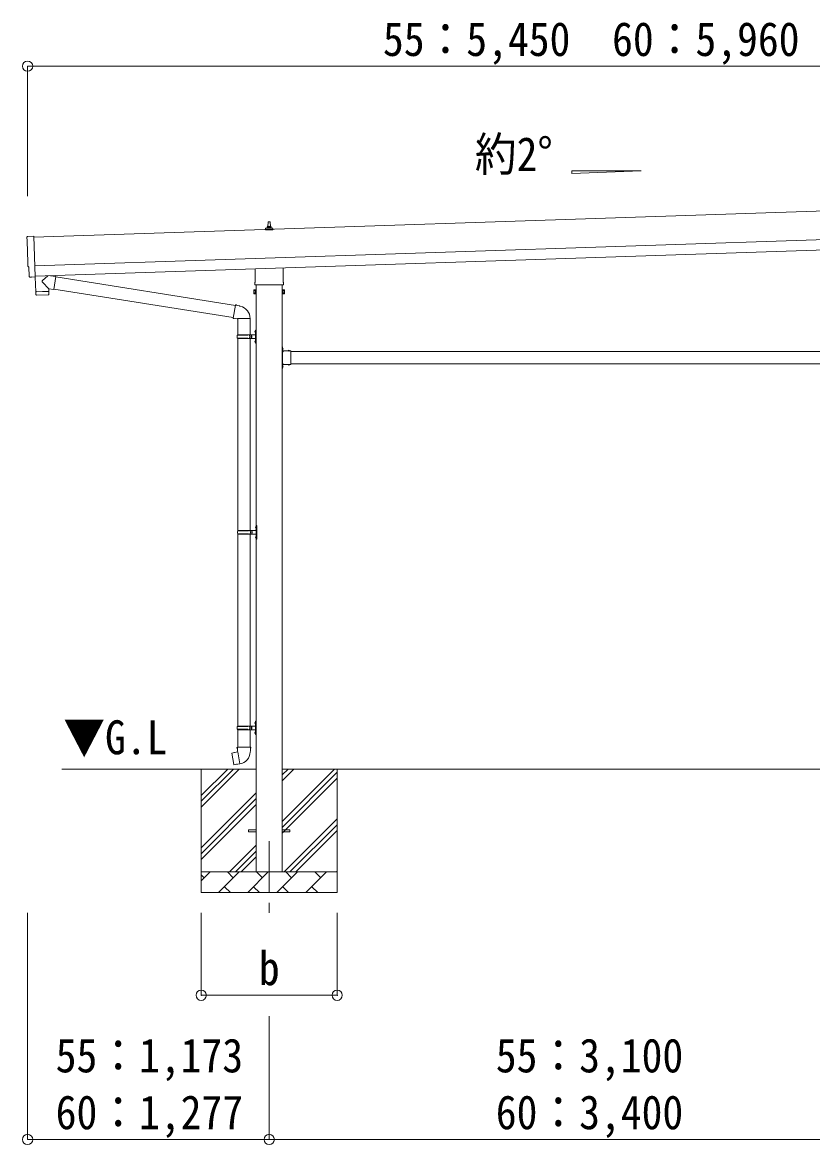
# Model space of a CAD drawing. Units: millimetres at full size, sheet at 1:50; details may follow other scales. Extents: x -14053 to 14053, y -9700 to 9700.
# Drawn here: x -72 to 3758, y -3671 to 1780 of the extents above; entities that cross this region are included whole.
import ezdxf
from ezdxf.enums import TextEntityAlignment as Align

# ---------------------------------------------------------------- set-up
doc = ezdxf.new("R2010")
doc.units = ezdxf.units.MM
doc.header["$LTSCALE"] = 50
doc.header["$PDMODE"] = 32
doc.header["$PDSIZE"] = 50
doc.linetypes.add('CHAIN1', pattern=[8, 5, -1, 1, -1])
doc.linetypes.add('USER3', pattern=[4, 3, -1])
for name, color, linetype, lineweight in [('0-1_Defpoints', 7, 'CHAIN1', 9), ('0-2_TEXT1', 4, 'Continuous', 9), ('0-3_OTH_LINE', 7, 'Continuous', 9), ('0-7_TABLE1', 7, 'Continuous', 9), ('0-8_DIM1', 6, 'Continuous', 9), ('0-9_FRAME', 7, 'Continuous', 9)]:
    doc.layers.add(name, color=color, linetype=linetype, lineweight=lineweight)
doc.styles.add('ＭＳ ゴシック', font='')
doc.styles.get('ＭＳ ゴシック').set_extended_font_data('MS Gothic')

msp = doc.modelspace()

# ---------------------------------------------------------------- linework, layer by layer
at = {"layer": '0-1_Defpoints'}
msp.add_line((1125.45, -2196.82), (1125.45, -2545.82), dxfattribs=at)
at = {"layer": '0-2_TEXT1'}
for p, q in [((5366.82, 916.26), (-16.19, 736.82)), ((-11.53, 596.9), (5371.48, 776.33)), ((1107.2, 771.94), (1107.2, 779.65)), ((1143.7, 771.94), (1107.2, 771.94)), ((1107.59, 780.44), (1143.32, 780.44)), ((1107.97, 780.62), (1114.69, 782.25)), ((1115.07, 782.44), (1135.84, 782.44)), ((1115.45, 783.22), (1115.45, 787.44)), ((1116.45, 787.44), (1134.45, 787.44)), ((1119.45, 787.44), (1120.18, 810.96)), ((1121.18, 811.94), (1129.73, 811.94)), ((1130.73, 810.96), (1131.45, 787.44)), ((1135.45, 783.22), (1135.45, 787.44)), ((1142.94, 780.62), (1136.22, 782.25)), ((1143.7, 771.94), (1143.7, 779.65)), ((-47.86, 739.2), (-16.36, 741.91)), ((-16.36, 741.91), (-9.77, 544.16)), ((-9.86, 546.93), (5373.15, 726.36)), ((-40.79, 592.54), (-41.39, 592.52)), ((-39.22, 545.53), (-40.79, 592.54)), ((1057.15, 517.95), (1057.15, 582.5)), ((1193.75, 587.05), (1193.75, 517.95)), ((-29.36, 542.51), (-36.28, 542.64)), ((-28.62, 542.81), (-27.98, 543.46)), ((-27.98, 543.46), (-9.74, 543.16)), ((1055.45, 509.18), (1055.45, 514.68)), ((1193.39, 505.68), (1057.52, 505.68)), ((1062.95, 505.68), (1062.95, -2346.82)), ((1187.95, 505.68), (1187.95, -2346.82)), ((1195.45, 514.68), (1195.45, 509.18)), ((1051.45, 479.68), (1052.21, 480.99)), ((1051.45, 479.68), (1051.45, 462.68)), ((1051.45, 462.68), (1052.21, 461.36)), ((1058.45, 480.99), (1052.21, 480.99)), ((1058.45, 476.08), (1052.21, 476.08)), ((1058.45, 466.27), (1052.21, 466.27)), ((1058.45, 461.36), (1052.21, 461.36)), ((1058.45, 461.36), (1058.45, 480.99)), ((1058.45, 480.38), (1060.95, 480.38)), ((1060.95, 461.98), (1058.45, 461.98)), ((1060.95, 481.68), (1062.95, 481.68)), ((1060.95, 460.68), (1060.95, 481.68)), ((1062.95, 460.68), (1060.95, 460.68)), ((1062.95, 481.68), (1062.95, 460.68)), ((1189.95, 481.68), (1187.95, 481.68)), ((1187.95, 460.68), (1189.95, 460.68)), ((1189.95, 460.68), (1189.95, 481.68)), ((1192.45, 480.38), (1189.95, 480.38)), ((1189.95, 461.98), (1192.45, 461.98)), ((1192.45, 480.99), (1198.69, 480.99)), ((1192.45, 461.36), (1192.45, 480.99)), ((1192.45, 476.08), (1198.69, 476.08)), ((1192.45, 466.27), (1198.69, 466.27)), ((1192.45, 461.36), (1198.69, 461.36)), ((1199.45, 479.68), (1198.69, 480.99)), ((1199.45, 462.68), (1198.69, 461.36)), ((1199.45, 479.68), (1199.45, 462.68)), ((1189.95, 204.18), (1187.95, 204.18)), ((1187.95, 197.18), (1189.95, 197.18)), ((1187.95, 191.18), (1189.95, 191.18)), ((1188.45, 181.18), (1188.45, 121.18)), ((1193.95, 181.18), (1188.45, 181.18)), ((1189.95, 204.18), (1189.95, 184.18)), ((1190.46, 200.08), (1189.95, 200.08)), ((1190.46, 188.28), (1189.95, 188.28)), ((1229.95, 184.18), (1189.95, 184.18)), ((1193.95, 182.18), (1189.95, 182.18)), ((1189.95, 180.18), (1193.95, 180.18)), ((1189.95, 180.18), (1189.95, 122.18)), ((1190.46, 200.08), (1190.46, 188.28)), ((1193.95, 180.18), (1193.95, 182.18)), ((1215.05, 184.68), (1215.05, 184.18)), ((1226.85, 184.68), (1215.05, 184.68)), ((1226.85, 184.68), (1226.85, 184.18)), ((1229.95, 184.18), (1229.95, 118.18)), ((1229.95, 181.18), (4120.95, 181.18)), ((1187.95, 111.18), (1189.95, 111.18)), ((1193.95, 121.18), (1188.45, 121.18)), ((1189.95, 122.18), (1193.95, 122.18)), ((1189.95, 120.18), (1193.95, 120.18)), ((1229.95, 118.18), (1189.95, 118.18)), ((1189.95, 118.18), (1189.95, 98.18)), ((1190.46, 114.08), (1189.95, 114.08)), ((1190.46, 114.08), (1190.46, 102.28)), ((1193.95, 122.18), (1193.95, 120.18)), ((1215.05, 117.67), (1215.05, 118.18)), ((1226.85, 117.67), (1215.05, 117.67)), ((1226.85, 117.67), (1226.85, 118.18)), ((1229.95, 121.18), (4120.95, 121.18)), ((1187.95, 105.18), (1189.95, 105.18)), ((1189.95, 98.18), (1187.95, 98.18)), ((1190.46, 102.28), (1189.95, 102.28)), ((1025.45, -2151.32), (1025.45, -2142.32)), ((1025.45, -2142.32), (1062.95, -2142.32)), ((1025.45, -2151.32), (1062.95, -2151.32)), ((1187.95, -2142.32), (1225.45, -2142.32)), ((1187.95, -2151.32), (1225.45, -2151.32)), ((1225.45, -2151.32), (1225.45, -2142.32))]:
    msp.add_line(p, q, dxfattribs=at)
at = {"layer": '0-2_TEXT1', "linetype": 'USER3'}
for p, q in [((1189.79, 195.32), (1189.18, 194.18)), ((1189.79, 193.03), (1189.18, 194.18)), ((1192.57, 196.68), (1189.79, 195.32)), ((1192.57, 191.68), (1189.79, 193.03)), ((1218.45, 186.79), (1219.81, 184.01)), ((1219.81, 184.01), (1220.95, 183.4)), ((1222.1, 184.01), (1220.95, 183.4)), ((1223.45, 186.79), (1222.1, 184.01)), ((1189.79, 109.32), (1189.18, 108.18)), ((1192.57, 110.68), (1189.79, 109.32)), ((1218.45, 115.56), (1219.81, 118.34)), ((1219.81, 118.34), (1220.95, 118.95)), ((1222.1, 118.34), (1220.95, 118.95)), ((1223.45, 115.56), (1222.1, 118.34)), ((1189.79, 107.03), (1189.18, 108.18)), ((1192.57, 105.68), (1189.79, 107.03))]:
    msp.add_line(p, q, dxfattribs=at)
at = {"layer": '0-2_TEXT1'}
for centre, radius, start, end in [((1108.2, 779.65), 1, 103.62699, 180), ((1114.45, 783.22), 1, 283.62699, 0), ((1119.54, 786.8), 4.13, 90, 171.17633), ((1116.45, 786.44), 1, 90, 180), ((1121.18, 810.94), 1, 90, 178.60509), ((1128.79, 787.44), 4.83, 133.60282, 180), ((1122.12, 787.44), 4.83, 0, 46.39718), ((1129.73, 810.94), 1, 1.39491, 90), ((1131.37, 786.8), 4.13, 8.82367, 90), ((1134.45, 786.44), 1, 0, 90), ((1136.45, 783.22), 1, 180, 256.37301), ((1142.7, 779.65), 1, 0, 76.37301), ((1059.45, 514.68), 4, 125.09963, 180), ((1059.45, 509.18), 4, 180, 194.47751), ((1059.45, 509.18), 4, 194.47751, 241.04498), ((1191.45, 509.18), 4, 298.95502, 345.52249), ((1191.45, 514.68), 4, 0, 54.90037), ((1191.45, 509.18), 4, 345.52249, 0), ((1055.8, 478.54), 4.34, 145.61575, 214.38425), ((1067.69, 471.18), 16.24, 162.41205, 197.58795), ((1055.8, 463.81), 4.34, 145.61575, 214.38425), ((1183.21, 471.18), 16.24, 342.41205, 17.58795), ((1195.11, 478.54), 4.34, 325.61575, 34.38425), ((1195.11, 463.81), 4.34, 325.61575, 34.38425), ((1189.95, 184.18), 2, 180, 270), ((1184.72, 194.18), 8.23, 314.2189, 45.7811), ((1220.95, 178.94), 8.23, 44.2189, 135.7811), ((1189.95, 118.18), 2, 90, 180), ((1184.72, 108.18), 8.23, 314.2189, 45.7811), ((1220.95, 123.41), 8.23, 224.2189, 315.7811)]:
    msp.add_arc(centre, radius, start, end, dxfattribs=at)
for centre, major_axis, ratio, start_param, end_param in [((-47.6, 736.22), (-3, -0.1), 0.99863, 4.7647489, 6.2979817), ((-4808.47, 507.05), (4760.73, 158.69), 0.99863, 6.2686928, 6.2979817), ((-41.54, 596.91), (-4.4, -0.15), 0.99863, 6.2686928, 7.8539816), ((-36.22, 545.64), (-2.11, -2.14), 0.9974, 5.5252311, 7.0411395), ((-29.34, 543.51), (-0.704, -0.714), 0.9974, 0.7579542, 1.5707963)]:
    msp.add_ellipse(centre, major_axis=major_axis, ratio=ratio, start_param=start_param, end_param=end_param, dxfattribs=at)
at = {"layer": '0-3_OTH_LINE'}
for p, q in [((1062.95, -1846.82), (118.79, -1846.82)), ((795.45, -1975.31), (923.94, -1846.82)), ((795.45, -2003.59), (952.22, -1846.82)), ((795.45, -2031.88), (980.5, -1846.82)), ((795.45, -1846.82), (795.45, -2446.82)), ((1187.95, -1875.65), (1216.78, -1846.82)), ((1187.95, -1903.93), (1245.06, -1846.82)), ((1187.95, -2101.92), (1443.05, -1846.82)), ((4162.95, -1846.82), (1187.95, -1846.82)), ((1455.45, -1846.82), (1455.45, -2446.82)), ((1187.95, -2130.21), (1455.45, -1862.71)), ((1187.95, -2158.49), (1455.45, -1890.99)), ((795.45, -2229.87), (1062.95, -1962.37)), ((795.45, -2258.15), (1062.95, -1990.65)), ((795.45, -2286.43), (1062.95, -2018.93)), ((1197.61, -2346.82), (1455.45, -2088.98)), ((1225.9, -2346.82), (1455.45, -2117.27)), ((1254.18, -2346.82), (1455.45, -2145.55)), ((933.05, -2346.82), (1062.95, -2216.92)), ((961.34, -2346.82), (1062.95, -2245.21)), ((989.62, -2346.82), (1062.95, -2273.49)), ((1452.17, -2346.82), (1455.45, -2343.54)), ((795.45, -2389.72), (838.35, -2346.82)), ((795.45, -2346.82), (1455.45, -2346.82)), ((809.79, -2375.38), (795.45, -2361.04)), ((879.77, -2446.82), (979.77, -2346.82)), ((951.22, -2375.38), (922.66, -2346.82)), ((1021.19, -2446.82), (1121.19, -2346.82)), ((1092.64, -2375.38), (1064.08, -2346.82)), ((1162.61, -2446.82), (1262.61, -2346.82)), ((1234.06, -2375.38), (1205.5, -2346.82)), ((1304.03, -2446.82), (1404.03, -2346.82)), ((1375.48, -2375.38), (1346.93, -2346.82)), ((1455.45, -2446.82), (795.45, -2446.82)), ((908.32, -2418.27), (936.88, -2446.82)), ((1049.74, -2418.27), (1078.3, -2446.82)), ((1191.16, -2418.27), (1219.72, -2446.82)), ((1332.59, -2418.27), (1361.14, -2446.82))]:
    msp.add_line(p, q, dxfattribs=at)
at = {"layer": '0-7_TABLE1', "color": 4}
msp.add_lwpolyline([(2930.82, 1058.36), (2594.82, 1045.94), (2594.82, 1058.36)], close=True, dxfattribs=at)
at = {"layer": '0-8_DIM1'}
for p, q in [((-47.19, 1567.29), (5402.48, 1567.29)), ((-47.19, 1567.29), (-47.19, 935.9)), ((-47.19, -3645.82), (-47.19, -2545.82)), ((795.45, -2945.82), (795.45, -2545.82)), ((1455.45, -2945.82), (1455.45, -2545.82)), ((795.45, -2945.82), (1455.45, -2945.82)), ((1125.45, -3645.82), (1125.45, -3047.82)), ((1125.45, -3645.82), (-47.19, -3645.82)), ((1125.45, -3645.82), (4225.45, -3645.82))]:
    msp.add_line(p, q, dxfattribs=at)
for p in [(-47.19, 1567.29), (795.45, -2945.82), (1455.45, -2945.82), (-47.19, -3645.82), (1125.45, -3645.82)]:
    msp.add_point(p, dxfattribs=at)
at = {"layer": '0-9_FRAME'}
for p, q in [((51.56, 548.98), (24.34, 525.94)), ((89.25, 545.68), (63.33, 549.37)), ((89.25, 545.68), (80.28, 482.62)), ((-10.14, 543.17), (-7.76, 471.96)), ((-9.77, 544.16), (-9.74, 543.16)), ((55.8, 486.1), (24.31, 518.61)), ((89.48, 543.78), (961.58, 404.93)), ((-7.76, 471.96), (56.2, 474.09)), ((56.24, 473.09), (-7.73, 470.96)), ((-7.73, 470.96), (-7.07, 457.92)), ((53.54, 456.99), (-3.97, 455.07)), ((-3.26, 472.11), (-3.21, 471.11)), ((51.7, 473.94), (51.72, 472.94)), ((55.8, 486.1), (56.2, 474.09)), ((55.8, 486.1), (80.28, 482.62)), ((56.44, 460.04), (56.24, 473.09)), ((80.05, 484.52), (951.16, 345.83)), ((961.9, 406.74), (950.84, 344.01)), ((961.9, 406.74), (981.54, 402.93)), ((966.61, 408.1), (967.03, 405.75)), ((981.54, 402.93), (983.23, 401.3)), ((983.23, 401.3), (985.34, 400.85)), ((950.84, 344.01), (970.6, 340.88)), ((950.84, 344.01), (951.24, 341.76)), ((951.24, 341.76), (954.8, 341.13)), ((954.8, 341.13), (956, 343.2)), ((970.6, 340.88), (972.8, 341.87)), ((1033.1, 341.47), (971.92, 341.47)), ((972.95, 341.47), (972.95, 262.18)), ((1032.95, 341.47), (1032.95, 262.18)), ((1056.65, 279.32), (1058.7, 278.33)), ((1056.65, 275.03), (1058.7, 276.03)), ((1057.92, 281.33), (1057.92, 273.03)), ((1057.92, 281.33), (1058.55, 281.33)), ((1057.92, 273.03), (1058.55, 273.03)), ((1058.55, 281.33), (1058.95, 280.93)), ((1058.55, 281.33), (1058.55, 273.03)), ((1058.55, 273.03), (1058.95, 273.43)), ((1058.7, 278.33), (1059.31, 277.18)), ((1058.7, 276.03), (1059.31, 277.18)), ((1058.95, 285.18), (1061.95, 286.68)), ((1058.95, 285.18), (1058.95, 221.18)), ((1061.95, 286.68), (1062.95, 286.68)), ((1061.95, 286.68), (1061.95, 219.68)), ((1062.95, 286.68), (1062.95, 219.68)), ((969.95, 260.18), (1020.29, 260.18)), ((969.95, 246.18), (1020.29, 246.18)), ((970.95, 262.18), (970.95, 260.18)), ((970.95, 262.18), (1056.95, 262.18)), ((970.95, 244.18), (970.95, 246.18)), ((970.95, 244.18), (1056.95, 244.18)), ((972.95, 244.18), (972.95, -687.82)), ((1029.95, 262.18), (1029.95, 257.68)), ((1029.95, 248.68), (1031.95, 248.68)), ((1029.95, 244.18), (1029.95, 248.68)), ((1032.95, 244.18), (1032.95, -687.82)), ((1037.95, 262.18), (1037.95, 244.18)), ((1037.95, 248.68), (1040.95, 248.68)), ((1056.65, 231.32), (1058.7, 230.33)), ((1056.65, 227.03), (1058.7, 228.03)), ((1057.92, 233.33), (1057.92, 225.03)), ((1057.92, 233.33), (1058.55, 233.33)), ((1057.92, 225.03), (1058.55, 225.03)), ((1058.55, 233.33), (1058.95, 232.93)), ((1058.55, 233.33), (1058.55, 225.03)), ((1058.55, 225.03), (1058.95, 225.43)), ((1058.7, 230.33), (1059.31, 229.18)), ((1058.7, 228.03), (1059.31, 229.18)), ((1058.95, 221.18), (1061.95, 219.68)), ((1061.95, 219.68), (1062.95, 219.68)), ((972.45, -689.82), (1022.79, -689.82)), ((972.45, -703.82), (1022.79, -703.82)), ((972.95, -705.82), (972.95, -1637.82)), ((973.45, -687.82), (973.45, -689.82)), ((973.45, -687.82), (1059.45, -687.82)), ((973.45, -705.82), (973.45, -703.82)), ((973.45, -705.82), (1059.45, -705.82)), ((1032.45, -687.82), (1032.45, -692.32)), ((1032.45, -701.32), (1034.45, -701.32)), ((1032.45, -705.82), (1032.45, -701.32)), ((1032.95, -705.82), (1032.95, -1637.82)), ((1040.45, -687.82), (1040.45, -705.82)), ((1040.45, -701.32), (1043.45, -701.32)), ((1059.15, -670.68), (1061.2, -671.67)), ((1059.15, -674.97), (1061.2, -673.97)), ((1060.42, -668.67), (1060.42, -676.97)), ((1060.42, -668.67), (1061.05, -668.67)), ((1060.42, -676.97), (1061.05, -676.97)), ((1061.05, -668.67), (1061.45, -669.07)), ((1061.05, -668.67), (1061.05, -676.97)), ((1061.05, -676.97), (1061.45, -676.57)), ((1061.2, -671.67), (1061.81, -672.82)), ((1061.2, -673.97), (1061.81, -672.82)), ((1061.45, -664.82), (1064.45, -663.32)), ((1061.45, -664.82), (1061.45, -728.82)), ((1064.45, -663.32), (1065.45, -663.32)), ((1064.45, -663.32), (1064.45, -730.32)), ((1065.45, -663.32), (1065.45, -730.32)), ((1059.15, -718.68), (1061.2, -719.67)), ((1059.15, -722.97), (1061.2, -721.97)), ((1060.42, -716.67), (1060.42, -724.97)), ((1060.42, -716.67), (1061.05, -716.67)), ((1060.42, -724.97), (1061.05, -724.97)), ((1061.05, -716.67), (1061.45, -717.07)), ((1061.05, -716.67), (1061.05, -724.97)), ((1061.05, -724.97), (1061.45, -724.57)), ((1061.2, -719.67), (1061.81, -720.82)), ((1061.2, -721.97), (1061.81, -720.82)), ((1061.45, -728.82), (1064.45, -730.32)), ((1064.45, -730.32), (1065.45, -730.32)), ((1056.65, -1620.68), (1058.7, -1621.67)), ((1056.65, -1624.97), (1058.7, -1623.97)), ((1057.92, -1618.67), (1057.92, -1626.97)), ((1057.92, -1618.67), (1058.55, -1618.67)), ((1057.92, -1626.97), (1058.55, -1626.97)), ((1058.55, -1618.67), (1058.95, -1619.07)), ((1058.55, -1618.67), (1058.55, -1626.97)), ((1058.55, -1626.97), (1058.95, -1626.57)), ((1058.7, -1621.67), (1059.31, -1622.82)), ((1058.7, -1623.97), (1059.31, -1622.82)), ((1058.95, -1614.82), (1061.95, -1613.32)), ((1058.95, -1614.82), (1058.95, -1678.82)), ((1061.95, -1613.32), (1062.95, -1613.32)), ((1061.95, -1613.32), (1061.95, -1680.32)), ((1062.95, -1613.32), (1062.95, -1680.32)), ((969.95, -1639.82), (1020.29, -1639.82)), ((969.95, -1653.82), (1020.29, -1653.82)), ((970.95, -1637.82), (970.95, -1639.82)), ((970.95, -1637.82), (1056.95, -1637.82)), ((970.95, -1655.82), (970.95, -1653.82)), ((970.95, -1655.82), (1056.95, -1655.82)), ((972.95, -1655.82), (972.95, -1740.75)), ((1029.95, -1637.82), (1029.95, -1642.32)), ((1029.95, -1651.32), (1031.95, -1651.32)), ((1029.95, -1655.82), (1029.95, -1651.32)), ((1032.95, -1655.82), (1032.95, -1740.75)), ((1037.95, -1637.82), (1037.95, -1655.82)), ((1037.95, -1651.32), (1040.95, -1651.32)), ((1056.65, -1668.68), (1058.7, -1669.67)), ((1056.65, -1672.97), (1058.7, -1671.97)), ((1057.92, -1666.67), (1057.92, -1674.97)), ((1057.92, -1666.67), (1058.55, -1666.67)), ((1057.92, -1674.97), (1058.55, -1674.97)), ((1058.55, -1666.67), (1058.95, -1667.07)), ((1058.55, -1666.67), (1058.55, -1674.97)), ((1058.55, -1674.97), (1058.95, -1674.57)), ((1058.7, -1669.67), (1059.31, -1670.82)), ((1058.7, -1671.97), (1059.31, -1670.82)), ((1058.95, -1678.82), (1061.95, -1680.32)), ((1061.95, -1680.32), (1062.95, -1680.32)), ((971.1, -1740.75), (968.95, -1741.53)), ((968.95, -1741.53), (968.95, -1745.15)), ((971.1, -1740.75), (971.45, -1760.75)), ((1034.8, -1740.75), (971.1, -1740.75)), ((1034.8, -1740.75), (1034.46, -1760.75)), ((1034.8, -1740.75), (1036.95, -1741.53)), ((1036.95, -1741.53), (1036.95, -1745.15)), ((943.69, -1770.37), (953.31, -1824.93)), ((957.24, -1766.6), (957.02, -1766.84)), ((959.2, -1766.23), (957.24, -1766.6)), ((959.48, -1766.38), (959.2, -1766.23)), ((968.95, -1745.15), (971.2, -1745.97)), ((971.45, -1760.75), (972.8, -1762.75)), ((982.72, -1821.25), (972.58, -1763.78)), ((972.61, -1762.95), (972.61, -1763.66)), ((972.8, -1762.75), (972.77, -1762.76)), ((1033.14, -1762.69), (1033.07, -1764.86)), ((1034.46, -1760.75), (1033.14, -1762.69)), ((1036.95, -1745.15), (1034.71, -1745.97)), ((954.47, -1825.75), (953.31, -1824.93)), ((982.45, -1821.16), (954.47, -1825.75)), ((967.33, -1823.84), (967.05, -1823.69)), ((969.3, -1823.52), (967.33, -1823.84)), ((969.52, -1823.28), (969.3, -1823.52)), ((983.02, -1822.01), (982.78, -1821.35))]:
    msp.add_line(p, q, dxfattribs=at)
for points in [[(961.9, 406.74), (963.05, 408.73), (966.61, 408.1)], [(1029.95, 257.68), (1031.95, 257.68), (1031.95, 248.68)], [(1037.95, 257.68), (1040.95, 257.68), (1040.95, 248.68)], [(1032.45, -692.32), (1034.45, -692.32), (1034.45, -701.32)], [(1040.45, -692.32), (1043.45, -692.32), (1043.45, -701.32)], [(1029.95, -1642.32), (1031.95, -1642.32), (1031.95, -1651.32)], [(1037.95, -1642.32), (1040.95, -1642.32), (1040.95, -1651.32)], [(972.36, -1763.95), (944.49, -1769.2), (943.69, -1770.37)]]:
    msp.add_lwpolyline(points, dxfattribs=at)
for centre, radius, start, end in [((27.72, 522.26), 5, 132.56466, 226.88314), ((-4.07, 458.07), 3, 182.90915, 271.95747), ((53.44, 459.99), 3, 271.90915, 0.90915), ((972.8, 341.87), 60.3, 359.62495, 78), ((1062.25, 277.18), 6, 136.21765, 223.78235), ((1018.7, 253.18), 49.25, 171.82876, 180.00002), ((1018.7, 253.18), 49.25, 180.00002, 188.17127), ((1020.29, 262.18), 2, 270, 359.99998), ((1020.29, 244.18), 2, 0.00005, 90.00004), ((1062.25, 229.18), 6, 136.21765, 223.78235), ((1056.95, 264.18), 2, 270, 359.99998), ((1056.95, 242.18), 2, 0.00005, 90.00004), ((1021.2, -696.82), 49.25, 171.82876, 180.00002), ((1021.2, -696.82), 49.25, 180.00002, 188.17127), ((1022.79, -687.82), 2, 270, 359.99998), ((1022.79, -705.82), 2, 0.00005, 90.00004), ((1064.75, -672.82), 6, 136.21765, 223.78235), ((1059.45, -685.82), 2, 270, 359.99998), ((1059.45, -707.82), 2, 0.00005, 90.00004), ((1064.75, -720.82), 6, 136.21765, 223.78235), ((1062.25, -1622.82), 6, 136.21765, 223.78235), ((1018.7, -1646.82), 49.25, 171.82876, 180.00002), ((1018.7, -1646.82), 49.25, 180.00002, 188.17127), ((1020.29, -1637.82), 2, 270, 359.99998), ((1020.29, -1655.82), 2, 0.00005, 90.00004), ((1062.25, -1670.82), 6, 136.21765, 223.78235), ((1056.95, -1635.82), 2, 270, 359.99998), ((1056.95, -1657.82), 2, 0.00005, 90.00004), ((972.31, -1763.66), 0.3, 280.66842, 0), ((972.81, -1762.95), 0.2, 100, 180), ((972.8, -1762.75), 60.3, 279.96938, 358), ((982.5, -1821.45), 0.3, 20, 99.33158), ((983.21, -1821.94), 0.2, 200, 279.96938)]:
    msp.add_arc(centre, radius, start, end, dxfattribs=at)

# ---------------------------------------------------------------- texts
at = {"layer": '0-7_TABLE1', "style": 'ＭＳ ゴシック', "width": 0.9}
for s, p in [('約2°', (2123.73, 1008.31)), ('▼G.L', (126.07, -1824.61))]:
    msp.add_text(s, height=165, dxfattribs=at).set_placement(p, align=Align.BOTTOM_LEFT)
at = {"layer": '0-8_DIM1', "color": 7, "style": 'ＭＳ ゴシック', "width": 0.9}
for s, p in [('55：5,450\u300060：5,960', (1677.65, 1567.29)), ('b', (1075.45, -2945.82)), ('55：1,173', (89.13, -3369.79)), ('55：3,100', (2225.45, -3369.79)), ('60：1,277', (89.13, -3645.82)), ('60：3,400', (2225.45, -3645.82))]:
    msp.add_text(s, height=165, dxfattribs=at).set_placement(p, align=Align.BOTTOM_LEFT)

doc.saveas('drawing.dxf')
